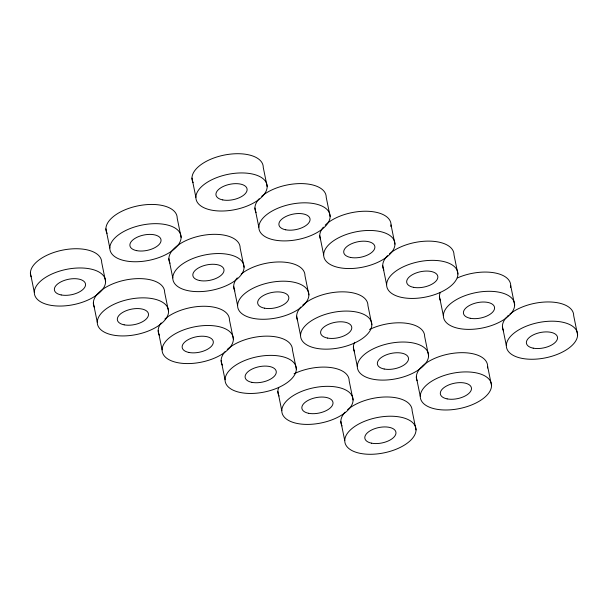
<?xml version="1.0" encoding="UTF-8"?>
<svg xmlns="http://www.w3.org/2000/svg" width="608" height="608" viewBox="0 0 608 608"><rect width="100%" height="100%" fill="white"/><g stroke="black" fill="none" stroke-linecap="round" stroke-linejoin="round"><path stroke-width="0.91" d="M577.6 334.886A36.191 17.989 -11.5 0 0 524.256 327.058A36.191 17.989 -11.5 0 0 524.012 358.72A36.191 17.989 -11.5 0 0 577.6 334.886L573.686 315.651A36.191 17.989 -11.5 0 0 549.632 301.963A36.191 17.989 -11.5 0 0 509.846 314.093M510.728 285.768L514.642 305.003A36.191 17.989 -11.5 0 1 461.054 328.837A36.191 17.989 -11.5 0 1 461.297 297.175A36.191 17.989 -11.5 0 1 514.642 305.003M506.312 345.557L502.398 326.321A36.191 17.989 -11.5 0 1 506.601 317.156M487.624 366.381L491.538 385.616A36.191 17.989 -11.5 0 1 437.95 409.45A36.191 17.989 -11.5 0 1 438.193 377.788A36.191 17.989 -11.5 0 1 491.538 385.616M457.908 274.056A36.191 17.989 -11.5 0 0 404.563 266.22A36.191 17.989 -11.5 0 0 404.32 297.89A36.191 17.989 -11.5 0 0 457.908 274.056L453.994 254.82A36.191 17.989 -11.5 0 0 429.385 241.118A36.191 17.989 -11.5 0 0 389.454 253.84M439.44 296.438L443.354 315.674M428.579 355.733A36.191 17.989 -11.5 0 0 375.235 347.905A36.191 17.989 -11.5 0 0 374.992 379.567A36.191 17.989 -11.5 0 0 428.579 355.733L424.665 336.505A36.191 17.989 -11.5 0 0 406.068 323.213A36.191 17.989 -11.5 0 0 369.558 329.49M391.035 224.937L394.949 244.173A36.191 17.989 -11.5 0 1 341.362 268.006A36.191 17.989 -11.5 0 1 341.605 236.337A36.191 17.989 -11.5 0 1 394.949 244.173M416.336 377.051L420.25 396.287M382.706 265.483L386.62 284.719M416.032 429.917A36.191 17.989 -11.5 0 0 362.687 422.089A36.191 17.989 -11.5 0 0 362.444 453.75A36.191 17.989 -11.5 0 0 416.032 429.917L412.118 410.681A36.191 17.989 -11.5 0 0 387.509 396.978A36.191 17.989 -11.5 0 0 347.578 409.708M371.845 324.786A36.191 17.989 -11.5 0 0 318.501 316.95A36.191 17.989 -11.5 0 0 318.258 348.62A36.191 17.989 -11.5 0 0 371.845 324.786L367.931 305.55A36.191 17.989 -11.5 0 0 342.768 291.84A36.191 17.989 -11.5 0 0 302.723 305.163M330.129 216.532A36.191 17.989 -11.5 0 0 276.784 208.696A36.191 17.989 -11.5 0 0 276.541 240.365A36.191 17.989 -11.5 0 0 330.129 216.532L326.215 197.296A36.191 17.989 -11.5 0 0 301.606 183.593A36.191 17.989 -11.5 0 0 261.676 196.323M353.377 347.168L357.291 366.404M319.747 235.6L323.661 254.836M353.073 400.034A36.191 17.989 -11.5 0 0 299.729 392.206A36.191 17.989 -11.5 0 0 299.486 423.867A36.191 17.989 -11.5 0 0 353.073 400.034L349.159 380.798A36.191 17.989 -11.5 0 0 330.562 367.513A36.191 17.989 -11.5 0 0 294.052 373.791M340.83 421.352L344.744 440.587M308.887 294.903A36.191 17.989 -11.5 0 0 255.542 287.067A36.191 17.989 -11.5 0 0 255.299 318.736A36.191 17.989 -11.5 0 0 308.887 294.903L304.973 275.667A36.191 17.989 -11.5 0 0 280.919 261.972A36.191 17.989 -11.5 0 0 241.14 274.102M296.643 316.213L300.557 335.449M267.17 186.648A36.191 17.989 -11.5 0 0 213.826 178.813A36.191 17.989 -11.5 0 0 213.583 210.482A36.191 17.989 -11.5 0 0 267.17 186.648L263.256 167.413A36.191 17.989 -11.5 0 0 223.098 155.321A36.191 17.989 -11.5 0 0 193.146 182.628M296.339 369.086A36.191 17.989 -11.5 0 0 242.995 361.251A36.191 17.989 -11.5 0 0 242.752 392.92A36.191 17.989 -11.5 0 0 296.339 369.086L292.425 349.851A36.191 17.989 -11.5 0 0 267.262 336.14A36.191 17.989 -11.5 0 0 227.217 349.463M254.927 207.966L258.841 227.202M277.871 391.468L281.785 410.704M244.066 267.262A36.191 17.989 -11.5 0 0 190.722 259.426A36.191 17.989 -11.5 0 0 190.479 291.095A36.191 17.989 -11.5 0 0 244.066 267.262L240.152 248.026A36.191 17.989 -11.5 0 0 199.994 235.934A36.191 17.989 -11.5 0 0 170.042 263.241M233.685 286.338L237.599 305.566M233.381 339.203A36.191 17.989 -11.5 0 0 180.036 331.368A36.191 17.989 -11.5 0 0 179.793 363.037A36.191 17.989 -11.5 0 0 233.381 339.203L229.467 319.968A36.191 17.989 -11.5 0 0 204.858 306.265A36.191 17.989 -11.5 0 0 164.928 318.987M191.968 178.083L195.882 197.319M221.137 360.514L225.051 379.749M181.108 237.378A36.191 17.989 -11.5 0 0 127.764 229.543A36.191 17.989 -11.5 0 0 127.52 261.212A36.191 17.989 -11.5 0 0 181.108 237.378L177.194 218.143A36.191 17.989 -11.5 0 0 137.036 206.051A36.191 17.989 -11.5 0 0 107.084 233.366M168.864 258.696L172.778 277.932M168.56 311.562A36.191 17.989 -11.5 0 0 115.216 303.726A36.191 17.989 -11.5 0 0 114.973 335.396A36.191 17.989 -11.5 0 0 168.56 311.562L164.646 292.326A36.191 17.989 -11.5 0 0 124.488 280.227A36.191 17.989 -11.5 0 0 94.536 307.542M158.179 330.63L162.093 349.866M105.906 228.813L109.82 248.049M105.602 281.679A36.191 17.989 -11.5 0 0 52.258 273.843A36.191 17.989 -11.5 0 0 52.014 305.512A36.191 17.989 -11.5 0 0 105.602 281.679L101.688 262.443A36.191 17.989 -11.5 0 0 62.457 250.154A36.191 17.989 -11.5 0 0 31.152 276.8M93.358 302.997L97.272 322.232M30.4 273.114L34.314 292.349M256.105 212.511A36.191 17.989 -11.5 0 1 259.13 198.801M325.189 225.15A36.191 17.989 -11.5 0 1 366.791 211.242A36.191 17.989 -11.5 0 1 390.891 226.548M320.5 239.294A36.191 17.989 -11.5 0 1 323.342 227.141M457.383 277.94A36.191 17.989 -11.5 0 1 494.35 272.817A36.191 17.989 -11.5 0 1 510.583 287.379M440.192 300.132A36.191 17.989 -11.5 0 1 440.314 292.349M503.576 330.874A36.191 17.989 -11.5 0 1 502.436 327.264M507.239 316.464A36.191 17.989 -11.5 0 1 508.478 315.271M383.884 270.036A36.191 17.989 -11.5 0 1 387.554 255.634M297.396 319.907A36.191 17.989 -11.5 0 1 300.846 307.048M421.777 366.601A36.191 17.989 -11.5 0 1 463.38 352.686A36.191 17.989 -11.5 0 1 487.479 367.992M417.088 380.745A36.191 17.989 -11.5 0 1 421.184 367.194M354.555 351.72A36.191 17.989 -11.5 0 1 354.631 342.258M234.863 290.882A36.191 17.989 -11.5 0 1 237.28 277.871M279.049 396.021A36.191 17.989 -11.5 0 1 278.745 387.38M342.008 425.904A36.191 17.989 -11.5 0 1 345.032 412.186M159.357 335.183A36.191 17.989 -11.5 0 1 161.211 322.878M222.315 365.066A36.191 17.989 -11.5 0 1 225.34 351.348M285.714 229.801A15.831 7.866 -11.5 0 0 310.034 220.096A15.831 7.866 -11.5 0 0 287.706 215.696A15.831 7.866 -11.5 0 0 285.714 229.801M350.535 257.442A15.831 7.866 -11.5 0 0 374.855 247.737A15.831 7.866 -11.5 0 0 352.526 243.337A15.831 7.866 -11.5 0 0 350.535 257.442M470.227 318.273A15.831 7.866 -11.5 0 0 494.547 308.568A15.831 7.866 -11.5 0 0 472.218 304.175A15.831 7.866 -11.5 0 0 470.227 318.273M222.756 199.918A15.831 7.866 -11.5 0 0 247.076 190.213A15.831 7.866 -11.5 0 0 224.747 185.812A15.831 7.866 -11.5 0 0 222.756 199.918M533.186 348.156A15.831 7.866 -11.5 0 0 557.506 338.451A15.831 7.866 -11.5 0 0 535.177 334.058A15.831 7.866 -11.5 0 0 533.186 348.156M413.493 287.326A15.831 7.866 -11.5 0 0 437.813 277.62A15.831 7.866 -11.5 0 0 415.484 273.22A15.831 7.866 -11.5 0 0 413.493 287.326M327.431 338.056A15.831 7.866 -11.5 0 0 351.751 328.35A15.831 7.866 -11.5 0 0 329.422 323.95A15.831 7.866 -11.5 0 0 327.431 338.056M199.652 280.531A15.831 7.866 -11.5 0 0 223.972 270.826A15.831 7.866 -11.5 0 0 201.643 266.426A15.831 7.866 -11.5 0 0 199.652 280.531M447.123 398.886A15.831 7.866 -11.5 0 0 471.443 389.181A15.831 7.866 -11.5 0 0 449.114 384.788A15.831 7.866 -11.5 0 0 447.123 398.886M384.165 369.003A15.831 7.866 -11.5 0 0 408.485 359.298A15.831 7.866 -11.5 0 0 386.156 354.905A15.831 7.866 -11.5 0 0 384.165 369.003M136.694 250.648A15.831 7.866 -11.5 0 0 161.014 240.943A15.831 7.866 -11.5 0 0 138.685 236.55A15.831 7.866 -11.5 0 0 136.694 250.648M264.472 308.172A15.831 7.866 -11.5 0 0 288.8 298.467A15.831 7.866 -11.5 0 0 266.464 294.067A15.831 7.866 -11.5 0 0 264.472 308.172M308.659 413.303A15.831 7.866 -11.5 0 0 332.979 403.598A15.831 7.866 -11.5 0 0 310.65 399.205A15.831 7.866 -11.5 0 0 308.659 413.303M371.617 443.186A15.831 7.866 -11.5 0 0 395.937 433.481A15.831 7.866 -11.5 0 0 373.608 429.088A15.831 7.866 -11.5 0 0 371.617 443.186M188.966 352.473A15.831 7.866 -11.5 0 0 213.286 342.768A15.831 7.866 -11.5 0 0 190.958 338.367A15.831 7.866 -11.5 0 0 188.966 352.473M251.925 382.356A15.831 7.866 -11.5 0 0 276.245 372.651A15.831 7.866 -11.5 0 0 253.916 368.25A15.831 7.866 -11.5 0 0 251.925 382.356M124.146 324.832A15.831 7.866 -11.5 0 0 148.466 315.126A15.831 7.866 -11.5 0 0 126.137 310.726A15.831 7.866 -11.5 0 0 124.146 324.832M61.188 294.948A15.831 7.866 -11.5 0 0 85.508 285.243A15.831 7.866 -11.5 0 0 63.179 280.843A15.831 7.866 -11.5 0 0 61.188 294.948"/></g></svg>
